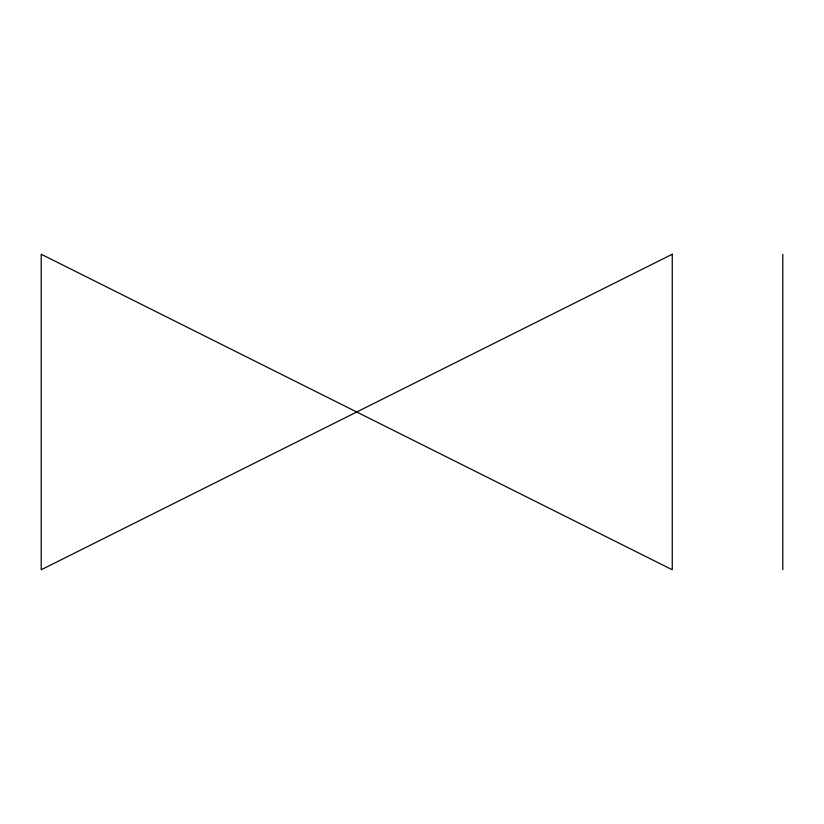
<?xml version="1.0" encoding="UTF-8"?>
<svg xmlns="http://www.w3.org/2000/svg" width="824" height="824" viewBox="0 0 824 824"><rect width="100%" height="100%" fill="white"/><g stroke="black" fill="none" stroke-linecap="round" stroke-linejoin="round"><path stroke-width="1.24" d="M782.8 254.235L782.8 569.765M672.26 254.235L41.2 569.765L41.2 254.235L672.26 569.765L672.26 254.235"/></g></svg>
